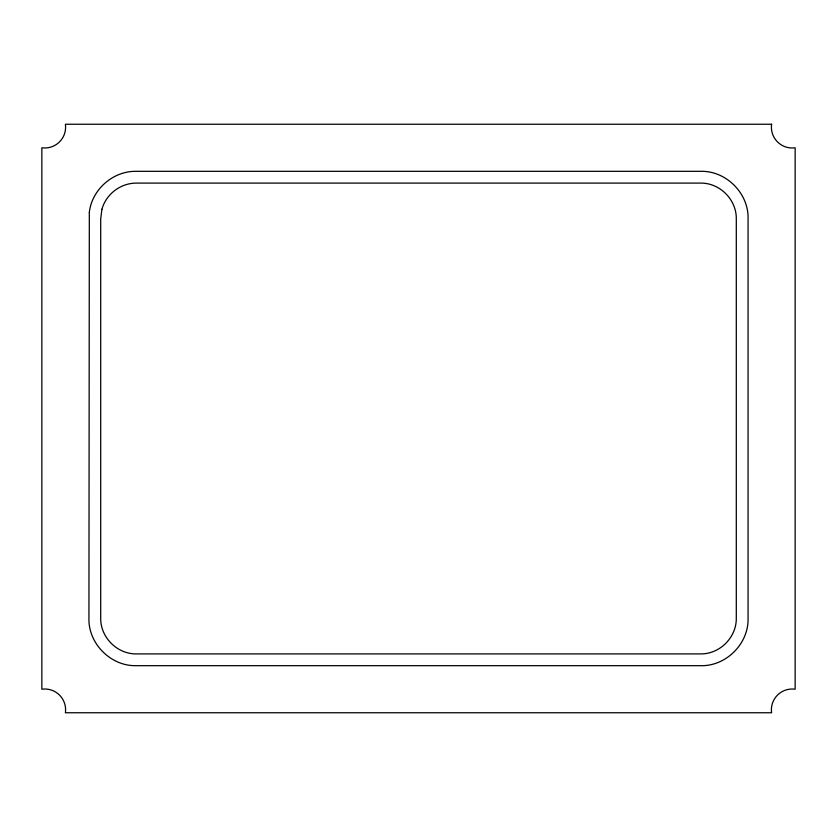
<?xml version="1.0" encoding="UTF-8"?>
<svg xmlns="http://www.w3.org/2000/svg" width="837" height="837" viewBox="0 0 837 837"><rect width="100%" height="100%" fill="white"/><g stroke="black" fill="none" stroke-linecap="round" stroke-linejoin="round"><path stroke-width="1.26" d="M89.329 212.263L88.931 618.595C88.398 643.758 110.85 666.21 136.012 665.677L700.987 665.677C726.15 666.21 748.602 643.758 748.069 618.595L748.069 218.405C748.602 193.242 726.15 170.79 700.987 171.323L136.012 171.323C113.068 170.957 91.965 189.465 89.329 212.263M101.926 209.271L100.702 218.792L100.702 618.208C100.419 637.396 117.211 654.189 136.4 653.906L700.6 653.906C719.789 654.189 736.581 637.396 736.298 618.208L736.298 218.792C736.581 199.604 719.789 182.811 700.6 183.094L136.4 183.094C120.664 183.062 106.079 194.079 101.926 209.271M771.609 124.242L65.391 124.242A20.81 20.81 0 0 1 41.85 147.783L41.85 689.217A20.81 20.81 0 0 1 65.391 712.758L771.609 712.758A20.81 20.81 0 0 1 795.15 689.217L795.15 147.783A20.81 20.81 0 0 1 771.609 124.242"/></g></svg>
